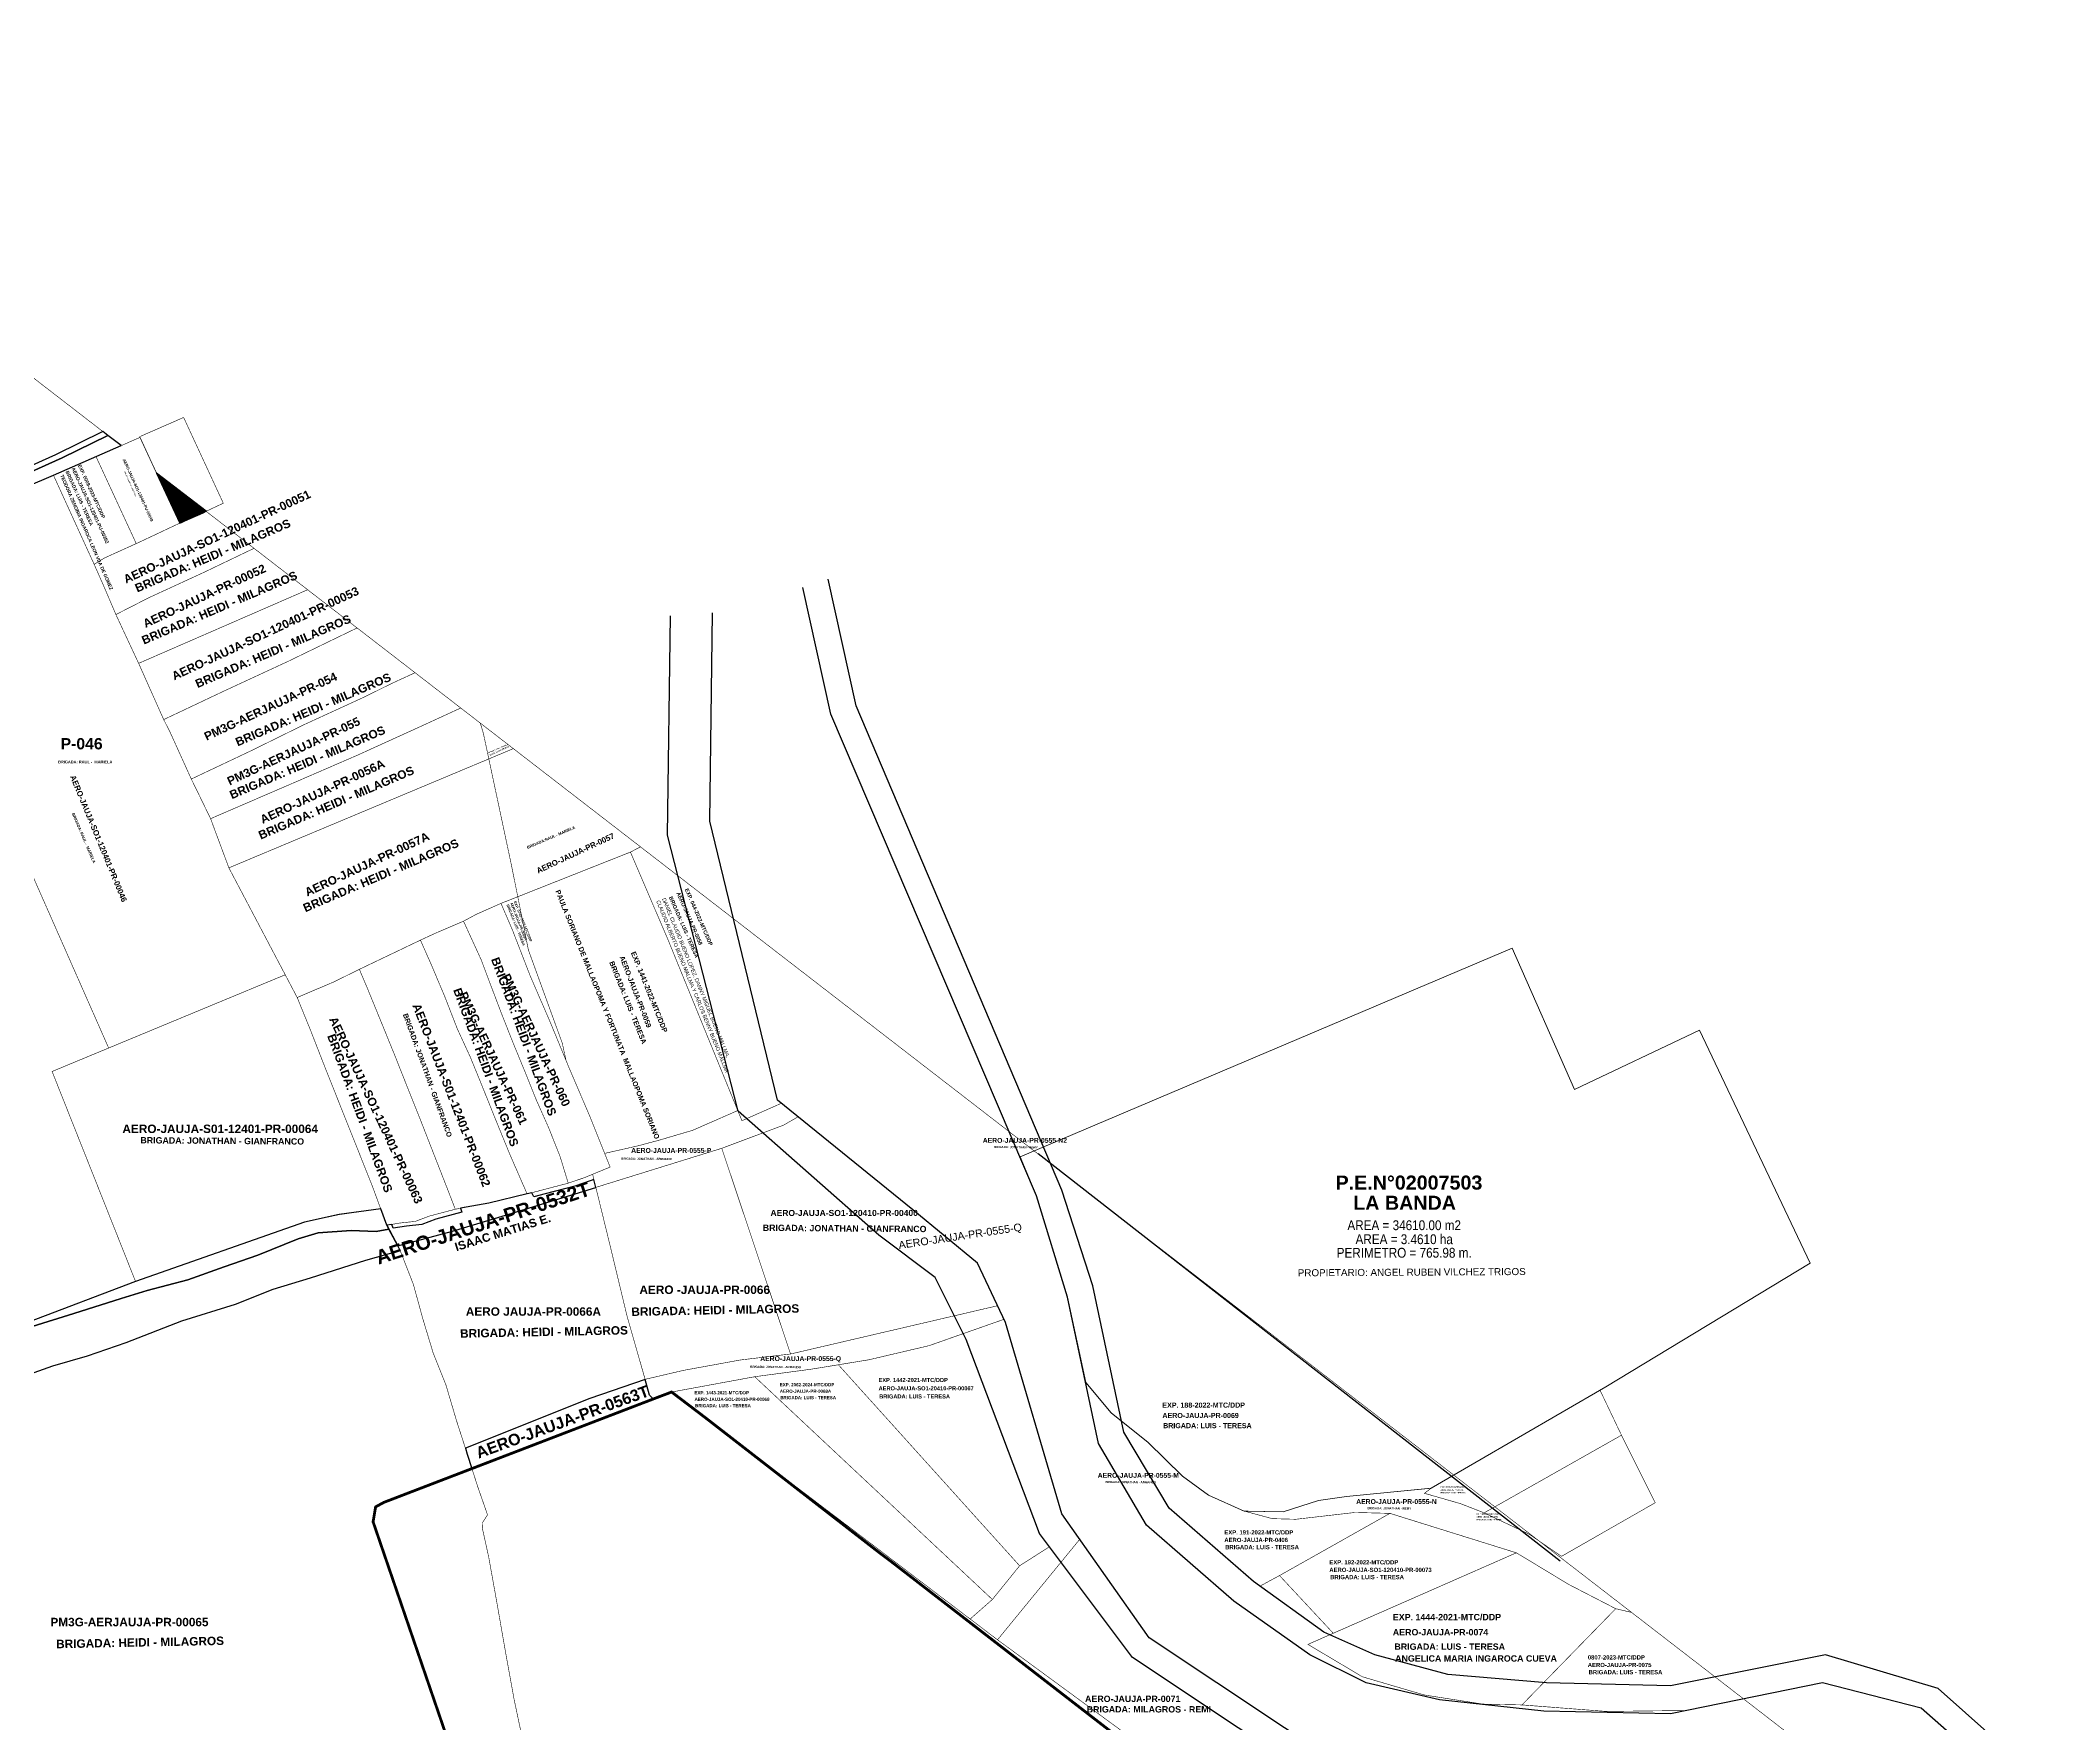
# Model space of a CAD drawing. Header units: metres. Extents: x 91 to 896469, y 125 to 17394210.
# Drawn here: x 447074 to 447786, y 8698179 to 8698777 of the extents above; entities that cross this region are included whole.
import ezdxf
from ezdxf.enums import TextEntityAlignment as Align

# ---------------------------------------------------------------- set-up
doc = ezdxf.new("R2010")
doc.units = ezdxf.units.M
doc.header["$MEASUREMENT"] = 0
doc.linetypes.add('DASHDOT2', pattern=[0.5, 0.25, -0.125, 0, -0.125])
for name, color, linetype, lineweight in [('CBC-INTEREST-JAUJA', 150, 'Continuous', 30), ('Membrete', 7, 'Continuous', 60), ('PREDIO ADQUIRIDO ( CON RM)', 3, 'Continuous', 30)]:
    doc.layers.add(name, color=color, linetype=linetype, lineweight=lineweight)
for name, color, linetype in [('CODIGO', 7, 'Continuous'), ('EXPEDIENTE', 150, 'Continuous'), ('FAJA DERECHA', 6, 'Continuous'), ('FAJA IZQUIERDA', 6, 'Continuous'), ('ortofoto 2025', 7, 'Continuous'), ('PREDIOS CON RM', 7, 'Continuous'), ('RIBERA IZQUIERDA', 5, 'Continuous'), ('SECTOR 1', 7, 'Continuous'), ('SUJETO PASIVO', 4, 'Continuous')]:
    doc.layers.add(name, color=color, linetype=linetype)
doc.layers.add('PREDIO DEFINIDO ( EN PROCESO)', color=7, linetype='Continuous', lineweight=30, true_color=0xe0e000)
doc.layers.add('PREDIOS NANCY B', color=7, linetype='Continuous', lineweight=9, true_color=0xcd8966)
doc.styles.add('ARIAL', font='arial.ttf')
doc.styles.add('SANSSERIFBOLD', font='sasb____.pfb')
doc.styles.get("Standard").update_dxf_attribs({"font": 'arial.ttf'})
doc.styles.add('VERTICES', font='sanssb__.ttf')

msp = doc.modelspace()

# ---------------------------------------------------------------- hatches: boundary and pattern name
at = {"layer": 'ortofoto 2025'}
h = msp.add_hatch(dxfattribs=at)
h.set_pattern_fill('ANSI31', color=4)
h.set_pattern_definition([(45, (0, 0), (-0.0883883476483, 0.0883883476483), [])])
h.paths.add_polyline_path([(447115.63, 8698623.66), (447123.85, 8698605.87), (447124.77, 8698606.31), (447132.15, 8698609.58), (447133.2, 8698610.08)])

# ---------------------------------------------------------------- linework, layer by layer
at = {"color": 4, "linetype": 'DASHDOT2', "ltscale": 50}
msp.add_lwpolyline([(447255.5, 8698067.06), (447192.47, 8698251.19), (447193.37, 8698256.51), (447196.27, 8698258.09), (447291.92, 8698294.82), (447298.43, 8698297.29), (447310.36, 8698288.22), (447372.02, 8698240.36), (447376.7, 8698236.83), (447462.04, 8698170.77)], dxfattribs=at)
at = {"layer": 'CBC-INTEREST-JAUJA', "color": 150}
for points in [[(447050.65, 8698610.89), (447079.02, 8698622.87), (447103.03, 8698633.39), (447103.03, 8698633.39), (447098.33, 8698637.03), (447082.07, 8698629.11), (447062.91, 8698620.45)], [(447062.91, 8698620.45), (447082.07, 8698629.11), (447098.33, 8698637.03), (447096.59, 8698638.37), (447079.78, 8698630.17), (447060.6, 8698621.54)], [(447071.49, 8698320.57), (447086.19, 8698325.13), (447103.07, 8698330.47), (447112.33, 8698333.36), (447126.7, 8698337.15), (447139.66, 8698341.81), (447151.53, 8698345.92), (447165.9, 8698351.7), (447172.98, 8698353.81), (447184.63, 8698354.61), (447193.57, 8698354.29), (447198.08, 8698355.12), (447197.31, 8698356.51), (447195.17, 8698362.35), (447180.43, 8698360.29), (447168.11, 8698357.62), (447108.17, 8698336.5), (447070.18, 8698322.15)], [(447060.53, 8698300.05), (447078.81, 8698306.59), (447091.04, 8698310.12), (447104.82, 8698314.9), (447124.63, 8698322.6), (447143.64, 8698328.54), (447156.95, 8698333.77), (447170.31, 8698337.88), (447189.9, 8698344.15), (447202.07, 8698347.56), (447201.31, 8698349.22), (447198.08, 8698355.12), (447193.57, 8698354.29), (447184.63, 8698354.61), (447172.98, 8698353.81), (447165.9, 8698351.7), (447151.53, 8698345.92), (447139.66, 8698341.81), (447126.7, 8698337.15), (447112.33, 8698333.36), (447103.07, 8698330.47), (447086.19, 8698325.13), (447071.49, 8698320.57)]]:
    msp.add_lwpolyline(points, dxfattribs=at)
for points in [[(447197.31, 8698356.51), (447201.31, 8698349.22), (447220.63, 8698354.46), (447240.69, 8698360.4), (447271.54, 8698369.97), (447270.85, 8698372.77), (447269.85, 8698372.36), (447264.08, 8698370.4), (447253.53, 8698367.63), (447249.48, 8698366.57), (447248.82, 8698368.08), (447247.14, 8698367.64), (447233.57, 8698364.37), (447223.45, 8698362.54), (447223.99, 8698361.14), (447214.8, 8698358.72), (447209.78, 8698356.82), (447204.29, 8698356.24), (447199.65, 8698355.44), (447199.14, 8698356.83), (447197.31, 8698356.51)], [(447290.62, 8698296.21), (447289.03, 8698301.8), (447269.37, 8698295.05), (447225.24, 8698277.32), (447225.9, 8698275.27), (447227.56, 8698270.1), (447291.92, 8698294.82)]]:
    msp.add_lwpolyline(points, close=True, dxfattribs=at)
at = {"layer": 'FAJA DERECHA'}
msp.add_lwpolyline([(447537, 8698153), (447462, 8698203), (447429, 8698247), (447403, 8698316), (447392, 8698338), (447372, 8698353), (447322, 8698397), (447297, 8698495), (447298, 8698573)], dxfattribs=at)
at = {"layer": 'FAJA IZQUIERDA'}
msp.add_lwpolyline([(447776, 8698167), (447748, 8698192), (447708, 8698204), (447653, 8698193), (447609, 8698194), (447574, 8698197), (447548, 8698204), (447530, 8698212), (447505, 8698230), (447475, 8698256), (447459, 8698283), (447448, 8698335), (447437, 8698369), (447364, 8698541), (447354, 8698586)], dxfattribs=at)
at = {"layer": 'ortofoto 2025'}
msp.add_lwpolyline([(447115.63, 8698623.66), (447123.85, 8698605.87), (447124.77, 8698606.31), (447132.15, 8698609.58), (447133.2, 8698610.08)], close=True, dxfattribs=at)
msp.add_lwpolyline([(447428.58, 8698382.02), (447613.84, 8698237.35)], dxfattribs=at)
at = {"layer": 'ortofoto 2025', "color": 30, "const_width": 1}
msp.add_lwpolyline([(447255.5, 8698067.06), (447192.47, 8698251.19), (447193.37, 8698256.51), (447196.27, 8698258.09), (447291.92, 8698294.82), (447298.43, 8698297.29), (447310.36, 8698288.22), (447372.02, 8698240.36), (447376.7, 8698236.83), (447462.04, 8698170.77)], dxfattribs=at)
at = {"layer": 'PREDIO ADQUIRIDO ( CON RM)', "lineweight": 0, "const_width": 0.2}
for points in [[(447060.6, 8698621.54), (447079.78, 8698630.17), (447096.59, 8698638.37), (446916.8, 8698777.32)], [(447785.45, 8698105.97), (447678.95, 8698188.29), (447658.82, 8698184.19), (447653, 8698183), (447608, 8698184), (447571, 8698188), (447545, 8698194), (447525, 8698204), (447498, 8698223), (447467, 8698250), (447450, 8698279), (447445.42, 8698300.64), (447439, 8698331), (447428, 8698367), (447422.12, 8698380.77), (447418.29, 8698389.73), (447320.39, 8698465.4), (447336, 8698401), (447384, 8698362), (447407, 8698343), (447414.17, 8698327.95), (447416.46, 8698323.14), (447401.98, 8698318.04), (447403, 8698316), (447429, 8698247), (447432.51, 8698242.32), (447421.96, 8698235.58), (447412.28, 8698223.61), (447404.41, 8698216.68), (447414.12, 8698209.3), (447436.63, 8698236.83), (447443.33, 8698245.02), (447468, 8698210), (447519.31, 8698175.79)], [(447785.45, 8698105.97), (447678.95, 8698188.29), (447658.82, 8698184.19), (447653, 8698183), (447608, 8698184), (447571, 8698188), (447545, 8698194), (447525, 8698204), (447498, 8698223), (447467, 8698250), (447450, 8698279), (447445.42, 8698300.64), (447439, 8698331), (447428, 8698367), (447422.12, 8698380.77), (447418.29, 8698389.73), (447320.39, 8698465.4), (447336, 8698401), (447384, 8698362), (447407, 8698343), (447414.17, 8698327.95), (447416.46, 8698323.14), (447401.98, 8698318.04), (447403, 8698316), (447429, 8698247), (447432.51, 8698242.32), (447421.96, 8698235.58), (447412.28, 8698223.61), (447404.41, 8698216.68), (447414.12, 8698209.3), (447436.63, 8698236.83), (447443.33, 8698245.02), (447468, 8698210), (447519.31, 8698175.79)], [(447187.6, 8698447.41), (447209.28, 8698457.78), (447213.02, 8698449.32), (447217.91, 8698437.74), (447222.34, 8698426.34), (447227.05, 8698416.09), (447231.3, 8698405.65), (447236.05, 8698393.84), (447240.99, 8698381.75), (447247.14, 8698367.64), (447233.57, 8698364.37), (447221.65, 8698362.21), (447218.83, 8698369.51), (447214.12, 8698381.54), (447209.46, 8698393.48), (447204.75, 8698405.28), (447200.13, 8698416.95), (447195.38, 8698428.62), (447190.4, 8698440.79), (447187.6, 8698447.41)], [(447060.53, 8698300.05), (447078.81, 8698306.59), (447091.04, 8698310.12), (447104.82, 8698314.9), (447124.63, 8698322.6), (447143.64, 8698328.54), (447156.95, 8698333.77), (447170.31, 8698337.88), (447189.9, 8698344.15), (447202.07, 8698347.56), (447206.75, 8698335.57), (447210.17, 8698323.15), (447213.79, 8698311.18), (447218.36, 8698299.71), (447222.03, 8698287.29), (447225.9, 8698275.27), (447229.72, 8698263.35), (447233.09, 8698253.68), (447231.31, 8698250.9), (447231.25, 8698248.95), (447233.53, 8698238.57), (447236.48, 8698222.1), (447239.43, 8698205.21), (447242.5, 8698188.26), (447246.12, 8698171.06)]]:
    msp.add_lwpolyline(points, dxfattribs=at)
for points in [[(447125.22, 8698643.41), (447109.65, 8698636.59), (447123.92, 8698605.72), (447124.63, 8698606.04), (447139.3, 8698612.95)], [(447109.7, 8698636.31), (447094.13, 8698629.49), (447108.4, 8698598.61), (447109.11, 8698598.93), (447123.79, 8698605.85)], [(447134.79, 8698500.91), (447130.96, 8698508.81), (447127.94, 8698514.99), (447120.45, 8698531.55), (447118.14, 8698536.1), (447109.25, 8698556.08), (447101.17, 8698573.41), (447097.04, 8698583.12), (447093.45, 8698591.26), (447079.02, 8698622.87), (447050.65, 8698610.89), (447019.89, 8698597.94), (447098.61, 8698419.47), (447161.28, 8698445.48), (447141.28, 8698483.45)], [(447115.51, 8698623.74), (447123.79, 8698605.85), (447124.77, 8698606.31), (447133.22, 8698610.06)], [(447150.21, 8698596.93), (447133.22, 8698610.06), (447124.77, 8698606.31), (447109.11, 8698598.93), (447097.18, 8698593.53), (447093.45, 8698591.26), (447097.04, 8698583.12), (447101.17, 8698573.41), (447112.85, 8698579.38), (447132.45, 8698588.41)], [(447019.89, 8698597.94), (446969.55, 8698577.32), (447070.18, 8698322.15), (447108.17, 8698336.5), (447078.53, 8698411.13), (447098.61, 8698419.47)], [(447109.25, 8698556.08), (447169.24, 8698582.22), (447150.21, 8698596.93), (447132.45, 8698588.41), (447112.85, 8698579.38), (447101.17, 8698573.41)], [(447118.14, 8698536.1), (447139.59, 8698546.26), (447162.14, 8698556.71), (447185.89, 8698568.22), (447186.81, 8698568.64), (447169.24, 8698582.22), (447109.25, 8698556.08)], [(447198.93, 8698548.87), (447207.38, 8698552.75), (447186.81, 8698568.64), (447185.89, 8698568.22), (447162.14, 8698556.71), (447139.59, 8698546.26), (447118.14, 8698536.1), (447120.45, 8698531.55), (447127.94, 8698514.99), (447148.5, 8698524.72), (447168.14, 8698534.38), (447189.48, 8698544.18)], [(447208.44, 8698533.25), (447223.59, 8698540.22), (447207.38, 8698552.75), (447198.93, 8698548.87), (447189.48, 8698544.18), (447168.14, 8698534.38), (447148.5, 8698524.72), (447127.94, 8698514.99), (447130.96, 8698508.81), (447134.79, 8698500.91), (447146.44, 8698505.95), (447165.05, 8698513.98), (447187.03, 8698523.51)], [(447141.28, 8698483.45), (447233.55, 8698522.14), (447231.62, 8698531.2), (447230.52, 8698534.86), (447223.59, 8698540.22), (447208.44, 8698533.25), (447187.03, 8698523.51), (447165.05, 8698513.98), (447146.44, 8698505.95), (447134.79, 8698500.91)], [(447230.52, 8698534.86), (447231.62, 8698531.2), (447233.55, 8698522.14), (447242.26, 8698525.79)], [(447161.28, 8698445.48), (447165.53, 8698437.4), (447169.99, 8698439.31), (447178.44, 8698442.9), (447187.6, 8698447.41), (447209.28, 8698457.78), (447214.24, 8698460.08), (447220.56, 8698462.8), (447224.57, 8698464.51), (447229.12, 8698466.95), (447237.86, 8698470.83), (447243.83, 8698473.19), (447241.62, 8698484.2), (447233.55, 8698522.14), (447141.28, 8698483.45)], [(447241.62, 8698484.2), (447243.83, 8698473.19), (447283.81, 8698489.04), (447287.39, 8698490.91), (447242.26, 8698525.79), (447233.55, 8698522.14)], [(447243.83, 8698473.19), (447283.81, 8698489.04), (447297.08, 8698458.11), (447321.92, 8698397.26), (447305.92, 8698390.25), (447293.96, 8698386.72), (447286.39, 8698384.7), (447274.67, 8698382.04), (447269.38, 8698395.25), (447262.01, 8698412.49), (447260.97, 8698415.01), (447259.62, 8698421.21), (447247.62, 8698454.2)], [(447283.81, 8698489.04), (447287.39, 8698490.91), (447320.39, 8698465.4), (447336, 8698401), (447337.42, 8698399.85), (447323.39, 8698393.64), (447297.08, 8698458.11)], [(447237.86, 8698470.83), (447243.83, 8698473.19), (447247.62, 8698454.2), (447259.62, 8698421.21), (447260.97, 8698415.01), (447255.3, 8698428.76), (447248.23, 8698445.09), (447241.92, 8698461.42)], [(447224.57, 8698464.51), (447230.89, 8698450.68), (447233.87, 8698442.73), (447238.12, 8698431.52), (447242.28, 8698421), (447246.44, 8698410.9), (447250.46, 8698400.89), (447254.71, 8698391.34), (447258.82, 8698381.01), (447261.74, 8698371.47), (447267.51, 8698373.43), (447276.61, 8698377.19), (447269.38, 8698395.25), (447262.01, 8698412.49), (447255.3, 8698428.76), (447248.23, 8698445.09), (447241.92, 8698461.42), (447237.86, 8698470.83), (447229.12, 8698466.95)], [(447261.74, 8698371.47), (447251.19, 8698368.7), (447247.14, 8698367.64), (447240.99, 8698381.75), (447236.05, 8698393.84), (447231.3, 8698405.65), (447227.05, 8698416.09), (447222.34, 8698426.34), (447217.91, 8698437.74), (447213.02, 8698449.32), (447209.28, 8698457.78), (447214.24, 8698460.08), (447220.56, 8698462.8), (447224.57, 8698464.51), (447230.89, 8698450.68), (447233.87, 8698442.73), (447238.12, 8698431.52), (447242.28, 8698421), (447246.44, 8698410.9), (447250.46, 8698400.89), (447254.71, 8698391.34), (447258.82, 8698381.01)], [(447078.53, 8698411.13), (447098.61, 8698419.47), (447161.28, 8698445.48), (447165.53, 8698437.4), (447170.2, 8698425.93), (447175.45, 8698412.46), (447180.86, 8698398.88), (447186.59, 8698384.51), (447192.37, 8698369.98), (447195.17, 8698362.35), (447180.43, 8698360.29), (447168.11, 8698357.62), (447108.17, 8698336.5)], [(447201.95, 8698357.31), (447197.31, 8698356.51), (447192.37, 8698369.98), (447186.59, 8698384.51), (447180.86, 8698398.88), (447175.45, 8698412.46), (447170.2, 8698425.93), (447165.53, 8698437.4), (447169.99, 8698439.31), (447178.44, 8698442.9), (447187.6, 8698447.41), (447190.4, 8698440.79), (447195.38, 8698428.62), (447200.13, 8698416.95), (447204.75, 8698405.28), (447209.46, 8698393.48), (447214.12, 8698381.54), (447218.83, 8698369.51), (447221.65, 8698362.21), (447212.46, 8698359.79), (447207.44, 8698357.89)], [(447343.33, 8698395.04), (447337.42, 8698399.85), (447323.39, 8698393.64), (447321.92, 8698397.26), (447305.92, 8698390.25), (447293.96, 8698386.72), (447286.39, 8698384.7), (447274.67, 8698382.04), (447276.61, 8698377.19), (447270.4, 8698374.63), (447271.54, 8698369.97), (447316.24, 8698383.85), (447338.13, 8698392.05)], [(447384, 8698362), (447343.33, 8698395.04), (447338.13, 8698392.05), (447316.24, 8698383.85), (447340.65, 8698310.8), (447414.17, 8698327.95), (447407, 8698343)], [(447418.29, 8698389.73), (447422.12, 8698380.77), (447427.13, 8698382.9)], [(447316.24, 8698383.85), (447340.65, 8698310.8), (447322.77, 8698308.66), (447302.73, 8698305), (447289.03, 8698301.8), (447269.37, 8698295.05), (447225.24, 8698277.32), (447222.03, 8698287.29), (447218.36, 8698299.71), (447213.79, 8698311.18), (447210.17, 8698323.15), (447206.75, 8698335.57), (447202.07, 8698347.56), (447201.31, 8698349.22), (447220.63, 8698354.46), (447240.69, 8698360.4), (447271.54, 8698369.97)], [(447316.24, 8698383.85), (447271.54, 8698369.97), (447276.62, 8698349.21), (447282.62, 8698324.21), (447289.03, 8698301.8), (447302.73, 8698305), (447322.77, 8698308.66), (447340.65, 8698310.8)], [(447427.13, 8698382.9), (447422.12, 8698380.77), (447428, 8698367), (447439, 8698331), (447445.42, 8698300.64), (447454.5, 8698289.92), (447458.16, 8698286.97), (447467.47, 8698279.45), (447479.79, 8698267.42), (447488.99, 8698260.69), (447501.63, 8698255.03), (447515.49, 8698254.75), (447528.07, 8698258.77), (447537.97, 8698260.19), (447568.03, 8698263.1), (447576.09, 8698267.78)], [(447389.83, 8698313.76), (447416.46, 8698323.14), (447414.17, 8698327.95), (447340.65, 8698310.8), (447322.77, 8698308.66), (447302.73, 8698305), (447289.03, 8698301.8), (447290.62, 8698296.21), (447291.92, 8698294.82), (447298.43, 8698297.29), (447327.94, 8698302.73), (447348.05, 8698305.41), (447368.48, 8698308.75)], [(447357.63, 8698306.97), (447368.48, 8698308.75), (447389.83, 8698313.76), (447401.98, 8698318.04), (447403, 8698316), (447429, 8698247), (447432.51, 8698242.32), (447421.96, 8698235.58)], [(447327.94, 8698302.73), (447298.43, 8698297.29), (447404.41, 8698216.68), (447412.28, 8698223.61)], [(447357.63, 8698306.97), (447348.05, 8698305.41), (447327.94, 8698302.73), (447412.28, 8698223.61), (447421.96, 8698235.58)], [(447514.22, 8698232.11), (447507.27, 8698228.36), (447505, 8698230), (447475, 8698256), (447459, 8698283), (447458.16, 8698286.97), (447454.5, 8698289.92), (447445.42, 8698300.64), (447450, 8698279), (447467, 8698250), (447498, 8698223), (447525, 8698204), (447545, 8698194), (447571, 8698188), (447608, 8698184), (447653, 8698183), (447658.82, 8698184.19), (447630.18, 8698183.86), (447600.35, 8698186.17), (447586.27, 8698186.47), (447565.62, 8698189.7), (447543.56, 8698196.19), (447524.32, 8698207.67), (447533.29, 8698211.62)], [(447565.66, 8698261.33), (447568.03, 8698263.1), (447627.99, 8698297.92), (447635.6, 8698281.96), (447586.82, 8698254.36), (447586.27, 8698254.61), (447578.48, 8698257.64)], [(447310.36, 8698288.22), (447372.02, 8698240.36), (447376.7, 8698236.83), (447462.04, 8698170.77), (447476.33, 8698159.75), (447509.54, 8698134.12), (447528.3, 8698119.63), (447542.56, 8698108.55), (447674.36, 8698006.66), (447752.19, 8697946.7), (447718.36, 8697983.1), (447683.36, 8698014.87), (447674.36, 8698006.67), (447542.57, 8698108.55), (447547.15, 8698111.69), (447496.86, 8698148.59), (447414.12, 8698209.3), (447404.41, 8698216.68)], [(447488.99, 8698260.69), (447479.79, 8698267.42), (447467.47, 8698279.45), (447458.17, 8698286.94), (447459, 8698283), (447475, 8698256), (447505, 8698230), (447507.27, 8698228.36), (447514.22, 8698232.11), (447553.42, 8698254.2), (447541, 8698254.52), (447520, 8698252.1), (447511.62, 8698252.32), (447501.63, 8698255.03)], [(447586.82, 8698254.36), (447635.6, 8698281.96), (447647.59, 8698257.98), (447614.31, 8698238.94), (447602.81, 8698246.82)], [(447576.09, 8698267.78), (447568.03, 8698263.1), (447565.66, 8698261.33), (447578.48, 8698257.64), (447586.27, 8698254.61), (447586.82, 8698254.36), (447590.65, 8698256.53)], [(447565.66, 8698261.33), (447568.03, 8698263.1), (447537.97, 8698260.19), (447528.07, 8698258.77), (447515.49, 8698254.75), (447501.63, 8698255.03), (447511.62, 8698252.32), (447520, 8698252.1), (447541, 8698254.52), (447553.42, 8698254.2), (447598.29, 8698240.19), (447616.95, 8698228.92), (447633.56, 8698220.34), (447639.17, 8698219.03), (447606.38, 8698244.37), (447602.81, 8698246.82), (447586.82, 8698254.36), (447586.27, 8698254.61), (447578.48, 8698257.64)], [(447598.29, 8698240.19), (447553.42, 8698254.2), (447514.22, 8698232.11), (447533.29, 8698211.62)], [(447590.65, 8698256.53), (447586.82, 8698254.36), (447602.81, 8698246.82), (447606.38, 8698244.37)], [(447468, 8698210), (447443.33, 8698245.02), (447414.12, 8698209.3), (447496.86, 8698148.59), (447519.31, 8698175.79)], [(447633.56, 8698220.34), (447616.95, 8698228.92), (447598.29, 8698240.19), (447524.32, 8698207.67), (447543.56, 8698196.19), (447565.62, 8698189.7), (447586.27, 8698186.47), (447600.27, 8698186.17)], [(447639.17, 8698219.03), (447633.56, 8698220.34), (447600.27, 8698186.17), (447630.18, 8698183.86), (447658.82, 8698184.19), (447678.95, 8698188.29)]]:
    msp.add_lwpolyline(points, close=True, dxfattribs=at)
at = {"layer": 'PREDIO ADQUIRIDO ( CON RM)', "lineweight": 0, "const_width": 0.2, "elevation": 2251.88}
msp.add_lwpolyline([(447094.13, 8698629.49), (447079.02, 8698622.87), (447093.45, 8698591.26), (447097.18, 8698593.53), (447108.4, 8698598.61), (447094.13, 8698629.49)], close=True, dxfattribs=at)
at = {"layer": 'RIBERA IZQUIERDA'}
for points in [[(447767, 8698163), (447742, 8698185), (447707, 8698194), (447653, 8698183), (447608, 8698184), (447571, 8698188), (447545, 8698194), (447525, 8698204), (447498, 8698223), (447467, 8698250), (447450, 8698279), (447439, 8698331), (447428, 8698367), (447355, 8698538), (447345, 8698583)], [(447540, 8698162), (447468, 8698210), (447437, 8698254), (447417, 8698322), (447407, 8698343), (447384, 8698362), (447336, 8698401), (447312, 8698500), (447313, 8698574)]]:
    msp.add_lwpolyline(points, dxfattribs=at)
at = {"layer": 'RIBERA IZQUIERDA', "color": 4}
msp.add_lwpolyline([(447540, 8698162), (447468, 8698210), (447437, 8698254), (447417, 8698322), (447407, 8698343), (447384, 8698362), (447336, 8698401), (447312, 8698500), (447313, 8698574)], dxfattribs=at)
at = {"layer": 'SECTOR 1', "color": 4, "linetype": 'Continuous', "lineweight": 5, "elevation": 3365.92}
msp.add_lwpolyline([(447422.12, 8698380.77), (447428, 8698367), (447439, 8698331), (447445.42, 8698300.64), (447445.42, 8698300.64), (447445.42, 8698300.64), (447454.5, 8698289.92), (447458.16, 8698286.97), (447467.47, 8698279.45), (447479.79, 8698267.42), (447488.99, 8698260.69), (447501.63, 8698255.03), (447515.49, 8698254.75), (447528.07, 8698258.77), (447537.97, 8698260.19), (447568.03, 8698263.1), (447630.02, 8698299.11), (447702.54, 8698343.11), (447663.34, 8698425.82), (447618.88, 8698404.71), (447596.76, 8698454.93), (447422.12, 8698380.77)], dxfattribs=at)

# ---------------------------------------------------------------- texts
at = {"color": 3, "insert": (447378.79, 8698350.78), "char_height": 2.7257, "width": 45.5825, "attachment_point": 1, "rotation": 8.4838}
msp.add_mtext('AERO-JAUJA-PR-0555-Q', dxfattribs=at)
at = {"layer": 'CBC-INTEREST-JAUJA', "style": 'SANSSERIFBOLD'}
for s, height, rotation, p in [('AERO-JAUJA-PR-0532T', 5, 18.13079, (447194.4, 8698342.51)), ('ISAAC MATIAS E. ', 3, 17.35802, (447222.03, 8698347.27)), ('AERO-JAUJA-PR-0563T', 4.0803, 20.15652, (447229.89, 8698273.59))]:
    msp.add_text(s, height=height, rotation=rotation, dxfattribs=at).set_placement(p)
at = {"layer": 'CODIGO', "color": 6, "linetype": 'Continuous', "lineweight": 20, "style": 'SANSSERIFBOLD'}
for height, rotation, p in [(1.215, 294.55412, (447083.26, 8698624.11)), (1.35, 293.57604, (447297.44, 8698472.97)), (0.9, 291.88351, (447239.8, 8698470.27)), (1.8, 291.88351, (447276.26, 8698449.87))]:
    msp.add_text('BRIGADA: LUIS - TERESA', height=height, rotation=rotation, dxfattribs=at).set_placement(p)
at = {"layer": 'CODIGO', "lineweight": 20, "style": 'SANSSERIFBOLD'}
for s, height, rotation, p in [('AERO-JAUJA-SO1-120401-PU-00392', 1.215, 294.55412, (447085.41, 8698625.28)), ('AERO-JAUJA-PR-0058', 1.35, 293.57604, (447300.11, 8698474.51)), ('AERO-JAUJA-PR-0059A', 0.9, 291.14276, (447241.12, 8698471.01)), ('AERO-JAUJA-PR-0059', 1.8, 291.14276, (447279.91, 8698451.76))]:
    msp.add_text(s, height=height, rotation=rotation, dxfattribs=at).set_placement(p)
at = {"layer": 'CODIGO', "color": 6, "linetype": 'Continuous', "lineweight": 20, "style": 'SANSSERIFBOLD'}
for s, height, rotation, p in [('BRIGADA: JONATHAN - GIANFRANCO', 0.375, 294.16198, (447106.08, 8698619.75)), ('BRIGADA: JONATHAN - GIANFRANCO', 0.375, 294.16198, (447122.7, 8698612.91)), ('BRIGADA: HEIDI - MILAGROS', 3, 23.21155, (447136.14, 8698592.97)), ('BRIGADA: HEIDI - MILAGROS', 3, 23.21155, (447138.51, 8698574.46)), ('BRIGADA: HEIDI - MILAGROS', 3, 23.21155, (447157.55, 8698559.01)), ('BRIGADA: HEIDI - MILAGROS', 3, 23.21155, (447171.79, 8698538.31)), ('BRIGADA: HEIDI - MILAGROS', 3, 23.21155, (447169.73, 8698519.54)), ('BRIGADA: RAUL - MARIELA', 0.4, 23.21155, (447236.9, 8698525.6)), ('BRIGADA: HEIDI - MILAGROS', 3, 23.21155, (447179.97, 8698505.21)), ('BRIGADA:RAUL - MARIELA', 1, 23.21155, (447255.81, 8698493.8)), ('BRIGADA: HEIDI - MILAGROS', 3, 23.21155, (447195.82, 8698479.39)), ('BRIGADA: HEIDI - MILAGROS', 3, 290.16833, (447244.57, 8698423.03)), ('BRIGADA: HEIDI - MILAGROS', 3, 290.16833, (447231.13, 8698412.13)), ('BRIGADA: JONATHAN - GIANFRANCO', 1.8, 289.92299, (447210.94, 8698409.48)), ('BRIGADA: HEIDI - MILAGROS', 3, 290.16833, (447186.4, 8698395.8)), ('BRIGADA: JONATHAN - GIANFRANCO', 2.25, 359.55212, (447138.91, 8698385.38)), ('BRIGADA: JONATHAN - ARMANDO', 0.7615, 359.55212, (447289.53, 8698379.74)), ('BRIGADA: JONATHAN - REMY', 0.7615, 359.55212, (447420.64, 8698383.88)), ('BRIGADA: JONATHAN - GIANFRANCO', 2.25, 359.55212, (447359.84, 8698354.29)), ('BRIGADA: HEIDI - MILAGROS', 3, 1.14707, (447313.97, 8698324.89)), ('BRIGADA: HEIDI - MILAGROS', 3, 1.14707, (447253.16, 8698317.16)), ('BRIGADA: JONATHAN - ARMANDO', 0.7615, 359.55212, (447335.34, 8698305.82)), ('BRIGADA: JONATHAN - ARMANDO', 0.7615, 359.55212, (447461.43, 8698264.91)), ('BRIGADA: JONATHAN - REMY', 0.7615, 359.55212, (447553.19, 8698255.6)), ('BRIGADA: HEIDI - MILAGROS', 3, 1.14707, (447109.78, 8698206.88))]:
    msp.add_text(s, height=height, rotation=rotation, dxfattribs=at).set_placement(p, align=Align.CENTER)
at = {"layer": 'CODIGO', "color": 1, "linetype": 'Continuous', "lineweight": 0, "style": 'SANSSERIFBOLD'}
msp.add_text('P-046', height=4, dxfattribs=at).set_placement((447089.01, 8698525.53), align=Align.CENTER)
at = {"layer": 'CODIGO', "color": 6, "linetype": 'Continuous', "lineweight": 0, "style": 'SANSSERIFBOLD'}
msp.add_text('BRIGADA: RAUL -  MARIELA', height=1, dxfattribs=at).set_placement((447090.28, 8698520.56), align=Align.CENTER)
msp.add_text('BRIGADA: RAUL -  MARIELA', height=1, rotation=293.25496, dxfattribs=at).set_placement((447089.31, 8698493.86), align=Align.CENTER)
at = {"layer": 'CODIGO', "lineweight": 20, "style": 'SANSSERIFBOLD'}
for s, height, p in [('AERO-JAUJA-SO1-20410-PR-00068', 1.134, (447306.58, 8698294.15)), ('AERO-JAUJA-PR-0068A', 1.134, (447336.84, 8698297.01)), ('AERO-JAUJA-SO1-20410-PR-00067', 1.44, (447371.91, 8698297.89)), ('AERO-JAUJA-PR-0069', 1.8, (447472.65, 8698288.06)), ('AERO-JAUJA-PR-0070A', 0.504, (447571.36, 8698262.27)), ('AERO-JAUJA-PR-0070', 0.504, (447584.12, 8698252.71)), ('AERO-JAUJA-PR-0406', 1.5, (447494.63, 8698244.01)), ('AERO-JAUJA-SO1-120410-PR-00073 ', 1.5, (447531.9, 8698233.38)), ('AERO-JAUJA-PR-0074', 2.25, (447554.42, 8698210.86)), ('AERO-JAUJA-PR-0075', 1.5, (447623.64, 8698199.61)), ('AERO-JAUJA-PR-0071', 2.25, (447445.17, 8698187.2))]:
    msp.add_text(s, height=height, dxfattribs=at).set_placement(p)
at = {"layer": 'CODIGO', "color": 6, "linetype": 'Continuous', "lineweight": 20, "style": 'SANSSERIFBOLD'}
for s, height, p in [('BRIGADA: LUIS - TERESA', 1.134, (447336.99, 8698294.73)), ('BRIGADA: LUIS - TERESA', 1.44, (447372.11, 8698295)), ('BRIGADA: LUIS - TERESA', 1.134, (447306.74, 8698291.88)), ('BRIGADA: LUIS - TERESA', 1.8, (447472.9, 8698284.45)), ('BRIGADA: LUIS - TERESA', 0.504, (447571.43, 8698261.26)), ('BRIGADA: LUIS - TERESA', 0.504, (447584.19, 8698251.7)), ('BRIGADA: LUIS - TERESA', 1.5, (447494.92, 8698241.45)), ('BRIGADA: LUIS - TERESA', 1.5, (447532.19, 8698230.82)), ('BRIGADA: LUIS - TERESA', 2.25, (447554.99, 8698205.74)), ('BRIGADA: LUIS - TERESA', 1.5, (447623.93, 8698197.05)), ('BRIGADA: MILAGROS - REMI', 2.25, (447445.75, 8698183.48))]:
    msp.add_text(s, height=height, dxfattribs=at).set_placement(p)
at = {"layer": 'EXPEDIENTE', "color": 3, "linetype": 'Continuous', "lineweight": 20, "style": 'SANSSERIFBOLD'}
for s, height, rotation, p in [('EXP. 0009-2023-MTC/DDP', 1.215, 294.55412, (447087.66, 8698626.33)), ('EXP. 044-2022-MTC/DDP', 1.35, 293.57604, (447303.08, 8698475.79)), ('EXP. 0745-2023-MTC/DDP', 0.9, 291.88351, (447242.38, 8698471.41)), ('EXP. 1441-2022-MTC/DDP', 1.8, 291.88351, (447283.94, 8698453.28))]:
    msp.add_text(s, height=height, rotation=rotation, dxfattribs=at).set_placement(p)
at = {"layer": 'EXPEDIENTE', "color": 4, "lineweight": 0, "style": 'SANSSERIFBOLD'}
for s, p in [('P.E.N°02007503', (447560.16, 8698369.18)), ('LA BANDA', (447558.61, 8698362))]:
    msp.add_text(s, height=5, dxfattribs=at).set_placement(p, align=Align.CENTER)
at = {"layer": 'EXPEDIENTE', "color": 3, "linetype": 'Continuous', "lineweight": 20, "style": 'SANSSERIFBOLD'}
for s, height, p in [('EXP. 1442-2021-MTC/DDP', 1.44, (447371.88, 8698300.83)), ('EXP. 1443-2021-MTC/DDP', 1.134, (447306.56, 8698296.47)), ('EXP. 2062-2024-MTC/DDP', 1.134, (447336.82, 8698299.32)), ('EXP. 188-2022-MTC/DDP', 1.8, (447472.62, 8698291.74)), ('EXP. 2070-2024-MTC/DDP', 0.504, (447571.35, 8698263.3)), ('EXP. 189-2022-MTC/DDP', 0.504, (447584.11, 8698253.74)), ('EXP. 191-2022-MTC/DDP', 1.5, (447494.64, 8698246.7)), ('EXP. 192-2022-MTC/DDP', 1.5, (447531.91, 8698236.07)), ('EXP. 1444-2021-MTC/DDP', 2.25, (447554.45, 8698216.24)), ('0807-2023-MTC/DDP', 1.5, (447623.65, 8698202.3))]:
    msp.add_text(s, height=height, dxfattribs=at).set_placement(p)
at = {"layer": 'Membrete', "lineweight": 15, "style": 'VERTICES'}
msp.add_text('AERO-JAUJA-SO1-120410-PR-00400', height=2.16, dxfattribs=at).set_placement((447333.53, 8698359.81))
at = {"layer": 'Membrete', "color": 4, "lineweight": 15, "style": 'ARIAL', "width": 0.85}
for s, p in [('AREA = 34610.00 m2', (447558.47, 8698356.53)), ('AREA = 3.4610 ha', (447558.47, 8698351.63)), ('PERIMETRO = 765.98 m.', (447558.47, 8698346.75))]:
    msp.add_text(s, height=3.5, dxfattribs=at).set_placement(p, align=Align.MIDDLE)
at = {"layer": 'PREDIO DEFINIDO ( EN PROCESO)', "lineweight": 15, "char_height": 1.728, "width": 36.466, "attachment_point": 1, "style": 'VERTICES'}
for s, insert in [('AERO-JAUJA-PR-0555-N2', (447408.89, 8698387.53)), ('AERO-JAUJA-PR-0555-P', (447284.08, 8698383.95)), ('AERO-JAUJA-PR-0555-Q', (447329.89, 8698310.02)), ('AERO-JAUJA-PR-0555-M', (447449.68, 8698268.56)), ('AERO-JAUJA-PR-0555-N', (447541.44, 8698259.25))]:
    msp.add_mtext(s, dxfattribs=dict(at, insert=insert))
at = {"layer": 'PREDIOS CON RM', "color": 1, "lineweight": 20, "style": 'SANSSERIFBOLD'}
for s, height, rotation, p in [('AERO-JAUJA-SO1-120401-PR-00051', 3, 25, (447137.7, 8698599.72)), ('AERO-JAUJA-PR-00052', 3, 25, (447133.22, 8698578.68)), ('AERO-JAUJA-SO1-120401-PR-00053', 3, 25, (447154.84, 8698565.35)), ('PM3G-AERJAUJA-PR-054', 3, 25, (447156.71, 8698539.43)), ('PM3G-AERJAUJA-PR-055', 3, 25, (447164.88, 8698523.55)), ('AERO-JAUJA-PR-0056', 0.5, 25, (447237.34, 8698524.76)), ('AERO-JAUJA-SO1-120401-PR-00046', 2, 292.4333, (447094.1, 8698493.48)), ('AERO-JAUJA-PR-0056A', 3, 25, (447175.11, 8698509.22)), ('AERO-JAUJA-PR-0057A', 3, 25, (447190.96, 8698483.4)), ('AERO-JAUJA-PR-0057', 2, 25, (447264.7, 8698487.75)), ('PM3G-AERJAUJA-PR-060', 3, 295, (447249, 8698421.66)), ('PM3G-AERJAUJA-PR-061', 3, 295, (447233.8, 8698415.23)), ('AERO-JAUJA-SO1-120401-PR-00063', 3, 295, (447192.16, 8698396.77))]:
    msp.add_text(s, height=height, rotation=rotation, dxfattribs=at).set_placement(p, align=Align.CENTER)
msp.add_text('AERO-JAUJA-S01-12401-PR-00062', height=3, rotation=291.18693, dxfattribs=at).set_placement((447206.36, 8698434.56))
msp.add_text('AERO-JAUJA-S01-12401-PR-00064', height=3, dxfattribs=at).set_placement((447103.49, 8698389.27))
for s, p in [('AERO -JAUJA-PR-0066', (447310.18, 8698332.11)), ('AERO JAUJA-PR-0066A', (447249.37, 8698324.38)), ('PM3G-AERJAUJA-PR-00065', (447105.99, 8698214.1))]:
    msp.add_text(s, height=3, dxfattribs=at).set_placement(p, align=Align.CENTER)
at = {"layer": 'PREDIOS NANCY B', "color": 4}
msp.add_text('PROPIETARIO: ANGEL RUBEN VILCHEZ TRIGOS', height=2.5, rotation=0.32935, dxfattribs=at).set_placement((447561.16, 8698338.61), align=Align.CENTER)
at = {"layer": 'SECTOR 1', "color": 1, "style": 'SANSSERIFBOLD'}
for s, height, p in [('AERO-JAUJA-SO1-120401-PU-00049', 1, (447108.58, 8698617.36)), ('AERO-JAUJA-SO1-120401-PU-00050', 0.25, (447122.78, 8698615.23))]:
    msp.add_text(s, height=height, rotation=294.48414, dxfattribs=at).set_placement(p, align=Align.CENTER)
at = {"layer": 'SUJETO PASIVO', "linetype": 'Continuous', "lineweight": 20, "style": 'SANSSERIFBOLD'}
for s, height, rotation, p in [(' TEODORA ZENOBIA INGAROCA LEON VDA DE GOMEZ  ', 1.2, 293.5, (447081.18, 8698623.21)), ('PAULA SORIANO DE MALLAOPOMA Y FORTUNATA  MALLAOPOMA SORIANO      ', 1.8, 291.88351, (447257.12, 8698475.19))]:
    msp.add_text(s, height=height, rotation=rotation, dxfattribs=at).set_placement(p)
msp.add_text('ANGELICA MARIA INGAROCA CUEVA', height=2.25, dxfattribs=at).set_placement((447555.25, 8698201.55))
at = {"layer": 'SUJETO PASIVO', "insert": (447296.28, 8698472.95), "char_height": 1.35, "attachment_point": 1, "rotation": 292}
msp.add_mtext_dynamic_manual_height_columns('DANIEL CLAUDIO BUENO LOPEZ, DANNY MIGUEL BUENO MALLMA, CLAUDIO ALBERTO BUENO MALLMA Y CARLOS BENNY BUENO MALLMA', width=66.795, gutter_width=1, heights=[14.69], dxfattribs=at)

doc.saveas('drawing.dxf')
